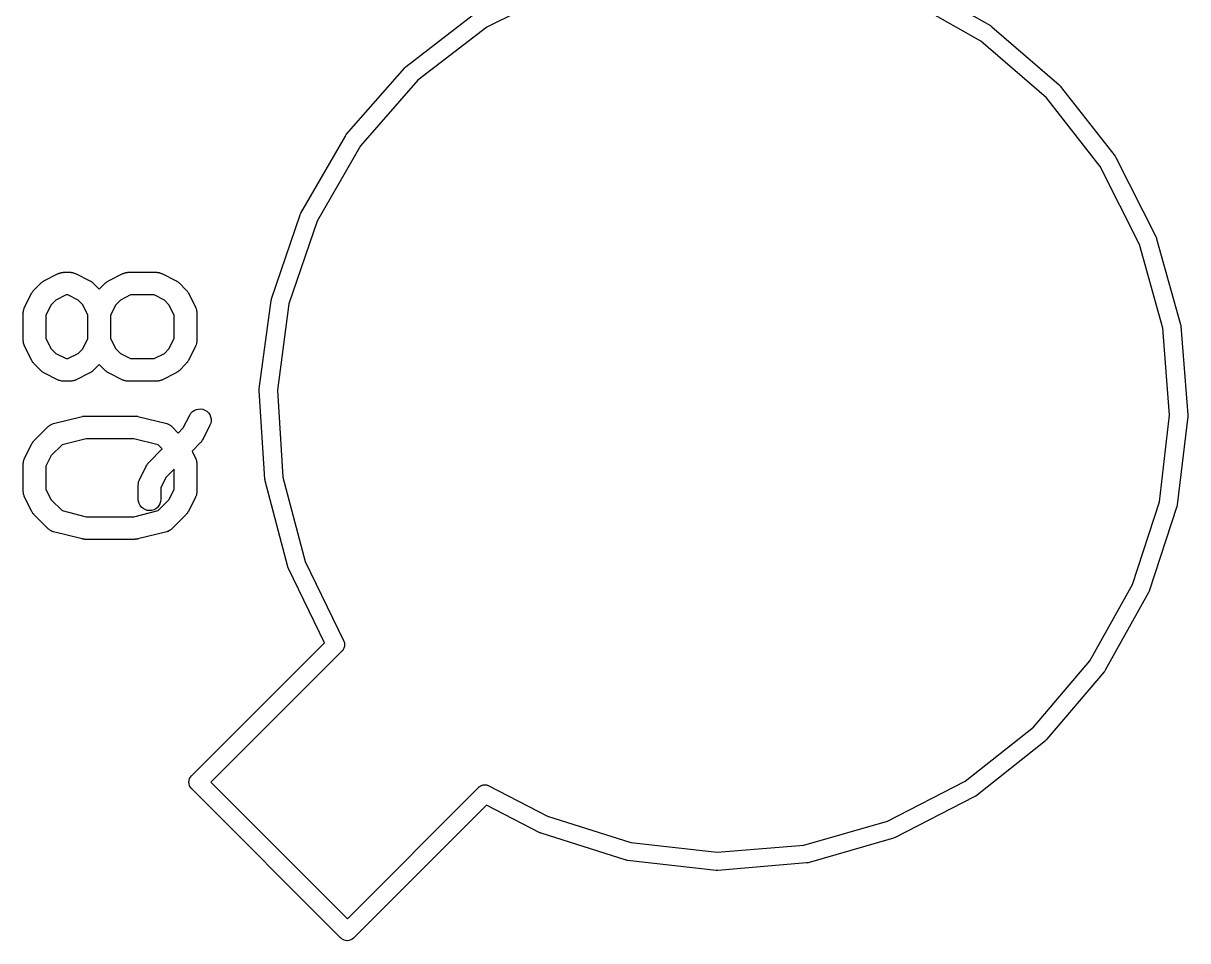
# Model space of a CAD drawing. Extents: x 61 to 193, y -174 to -70.
# Drawn here: x 105.08 to 112.81, y -112 to -105.92 of the extents above; entities that cross this region are included whole.
import ezdxf

# ---------------------------------------------------------------- set-up
doc = ezdxf.new("R2010")
doc.units = 0
doc.header["$MEASUREMENT"] = 0
doc.layers.add('BLACK', color=7, linetype='CONTINUOUS')

msp = doc.modelspace()

# ---------------------------------------------------------------- linework, layer by layer
at = {"layer": 'BLACK', "linetype": 'CONTINUOUS'}
for p, q in [((108.677, -105.691), (108.16, -105.948)), ((110.986, -105.647), (111.499, -105.938)), ((111.434, -106.04), (110.932, -105.754)), ((107.624, -106.209), (108.091, -105.849)), ((111.499, -105.938), (111.499, -105.939)), ((111.499, -105.939), (111.504, -105.942)), ((111.504, -105.942), (111.508, -105.945)), ((111.508, -105.945), (111.954, -106.33)), ((108.16, -105.948), (107.702, -106.3)), ((111.871, -106.417), (111.434, -106.04)), ((107.227, -106.66), (107.616, -106.217)), ((107.616, -106.216), (107.62, -106.213)), ((107.616, -106.217), (107.616, -106.216)), ((107.62, -106.213), (107.624, -106.209)), ((107.702, -106.3), (107.322, -106.735)), ((111.954, -106.33), (111.955, -106.331)), ((111.955, -106.331), (111.959, -106.335)), ((111.959, -106.335), (111.962, -106.339)), ((111.962, -106.339), (112.325, -106.803)), ((112.227, -106.872), (111.871, -106.417)), ((106.926, -107.18), (107.221, -106.67)), ((107.221, -106.669), (107.224, -106.665)), ((107.221, -106.67), (107.221, -106.669)), ((107.224, -106.665), (107.227, -106.66)), ((107.322, -106.735), (107.033, -107.235)), ((112.487, -107.388), (112.227, -106.872)), ((112.325, -106.803), (112.326, -106.804)), ((112.326, -106.804), (112.329, -106.808)), ((112.329, -106.808), (112.331, -106.813)), ((112.331, -106.813), (112.597, -107.339)), ((106.924, -107.185), (106.926, -107.18)), ((106.731, -107.749), (106.921, -107.191)), ((107.033, -107.235), (106.847, -107.782)), ((106.921, -107.19), (106.924, -107.185)), ((106.921, -107.191), (106.921, -107.19)), ((112.643, -107.944), (112.487, -107.388)), ((112.597, -107.339), (112.598, -107.34)), ((112.598, -107.34), (112.599, -107.345)), ((112.599, -107.345), (112.601, -107.35)), ((112.601, -107.35), (112.76, -107.918)), ((105.155, -107.691), (105.203, -107.643)), ((105.203, -107.642), (105.207, -107.64)), ((105.203, -107.643), (105.203, -107.642)), ((105.207, -107.64), (105.21, -107.637)), ((105.21, -107.637), (105.212, -107.635)), ((105.212, -107.635), (105.215, -107.633)), ((105.215, -107.633), (105.219, -107.631)), ((105.219, -107.631), (105.222, -107.629)), ((105.222, -107.629), (105.317, -107.581)), ((105.317, -107.581), (105.318, -107.581)), ((105.318, -107.581), (105.32, -107.58)), ((105.32, -107.58), (105.322, -107.579)), ((105.322, -107.579), (105.327, -107.578)), ((105.327, -107.578), (105.332, -107.576)), ((105.332, -107.576), (105.334, -107.576)), ((105.334, -107.576), (105.336, -107.575)), ((105.336, -107.575), (105.341, -107.574)), ((105.341, -107.574), (105.346, -107.574)), ((105.346, -107.574), (105.349, -107.574)), ((105.349, -107.574), (105.351, -107.573)), ((105.351, -107.573), (105.398, -107.573)), ((105.398, -107.573), (105.4, -107.573)), ((105.4, -107.573), (105.402, -107.574)), ((105.402, -107.574), (105.404, -107.574)), ((105.404, -107.574), (105.409, -107.575)), ((105.409, -107.575), (105.414, -107.575)), ((105.414, -107.575), (105.416, -107.576)), ((105.416, -107.576), (105.418, -107.576)), ((105.418, -107.576), (105.423, -107.578)), ((105.423, -107.578), (105.428, -107.58)), ((105.428, -107.58), (105.43, -107.581)), ((105.43, -107.581), (105.432, -107.581)), ((105.432, -107.581), (105.527, -107.629)), ((105.527, -107.629), (105.528, -107.629)), ((105.528, -107.629), (105.532, -107.632)), ((105.532, -107.632), (105.535, -107.634)), ((105.535, -107.634), (105.538, -107.636)), ((105.538, -107.636), (105.54, -107.637)), ((105.54, -107.637), (105.543, -107.64)), ((105.543, -107.64), (105.547, -107.643)), ((105.547, -107.643), (105.589, -107.685)), ((105.589, -107.685), (105.631, -107.643)), ((105.631, -107.643), (105.632, -107.642)), ((105.632, -107.642), (105.635, -107.64)), ((105.635, -107.64), (105.638, -107.637)), ((105.638, -107.637), (105.641, -107.635)), ((105.641, -107.635), (105.643, -107.633)), ((105.643, -107.633), (105.647, -107.631)), ((105.647, -107.631), (105.651, -107.629)), ((105.651, -107.629), (105.746, -107.581)), ((105.746, -107.581), (105.747, -107.581)), ((105.747, -107.581), (105.749, -107.58)), ((105.749, -107.58), (105.751, -107.579)), ((105.751, -107.579), (105.756, -107.578)), ((105.756, -107.578), (105.761, -107.576)), ((105.761, -107.576), (105.763, -107.576)), ((105.763, -107.576), (105.765, -107.575)), ((105.765, -107.575), (105.77, -107.574)), ((105.77, -107.574), (105.775, -107.574)), ((105.775, -107.574), (105.777, -107.574)), ((105.777, -107.574), (105.779, -107.573)), ((105.779, -107.573), (105.97, -107.573)), ((105.97, -107.573), (105.971, -107.573)), ((105.971, -107.573), (105.973, -107.574)), ((105.973, -107.574), (105.975, -107.574)), ((105.975, -107.574), (105.98, -107.575)), ((105.98, -107.575), (105.985, -107.575)), ((105.985, -107.575), (105.988, -107.576)), ((105.988, -107.576), (105.99, -107.576)), ((105.99, -107.576), (105.995, -107.578)), ((105.995, -107.578), (105.999, -107.58)), ((105.999, -107.58), (106.001, -107.581)), ((106.001, -107.581), (106.003, -107.581)), ((106.003, -107.581), (106.099, -107.629)), ((106.099, -107.629), (106.1, -107.629)), ((106.1, -107.629), (106.103, -107.632)), ((106.103, -107.632), (106.107, -107.634)), ((106.107, -107.634), (106.109, -107.636)), ((106.109, -107.636), (106.112, -107.637)), ((106.112, -107.637), (106.115, -107.64)), ((106.115, -107.64), (106.118, -107.643)), ((106.118, -107.643), (106.166, -107.691)), ((105.093, -107.805), (105.141, -107.71)), ((105.141, -107.709), (105.144, -107.706)), ((105.141, -107.71), (105.141, -107.709)), ((105.144, -107.706), (105.146, -107.702)), ((105.146, -107.702), (105.148, -107.7)), ((105.148, -107.7), (105.149, -107.697)), ((105.149, -107.697), (105.152, -107.694)), ((105.152, -107.694), (105.155, -107.691)), ((106.166, -107.691), (106.167, -107.691)), ((106.167, -107.691), (106.169, -107.695)), ((106.169, -107.695), (106.172, -107.698)), ((106.172, -107.698), (106.174, -107.7)), ((106.174, -107.7), (106.176, -107.703)), ((106.176, -107.703), (106.178, -107.707)), ((106.178, -107.707), (106.18, -107.71)), ((106.18, -107.71), (106.227, -107.805)), ((105.27, -107.788), (105.235, -107.857)), ((105.3, -107.758), (105.27, -107.788)), ((105.369, -107.723), (105.3, -107.758)), ((105.381, -107.723), (105.369, -107.723)), ((105.449, -107.758), (105.381, -107.723)), ((105.48, -107.788), (105.449, -107.758)), ((105.514, -107.857), (105.48, -107.788)), ((105.698, -107.788), (105.664, -107.857)), ((105.729, -107.758), (105.698, -107.788)), ((105.797, -107.723), (105.729, -107.758)), ((105.952, -107.723), (105.797, -107.723)), ((106.021, -107.758), (105.952, -107.723)), ((106.051, -107.788), (106.021, -107.758)), ((106.085, -107.857), (106.051, -107.788)), ((106.65, -108.345), (106.728, -107.76)), ((106.728, -107.759), (106.73, -107.754)), ((106.728, -107.76), (106.728, -107.759)), ((106.73, -107.754), (106.731, -107.749)), ((106.847, -107.782), (106.77, -108.355)), ((105.085, -107.838), (105.086, -107.836)), ((105.085, -107.839), (105.085, -107.838)), ((105.085, -108.029), (105.085, -107.839)), ((105.086, -107.828), (105.087, -107.823)), ((105.086, -107.834), (105.086, -107.828)), ((105.086, -107.836), (105.086, -107.834)), ((105.087, -107.823), (105.088, -107.821)), ((105.088, -107.819), (105.09, -107.814)), ((105.088, -107.821), (105.088, -107.819)), ((105.09, -107.814), (105.091, -107.809)), ((105.091, -107.809), (105.093, -107.807)), ((105.093, -107.807), (105.093, -107.805)), ((105.235, -107.857), (105.235, -108.012)), ((105.514, -108.012), (105.514, -107.857)), ((105.664, -107.857), (105.664, -108.012)), ((106.085, -108.012), (106.085, -107.857)), ((106.227, -107.805), (106.228, -107.806)), ((106.228, -107.806), (106.229, -107.808)), ((106.229, -107.808), (106.23, -107.81)), ((106.23, -107.81), (106.231, -107.815)), ((106.231, -107.815), (106.233, -107.82)), ((106.233, -107.82), (106.233, -107.822)), ((106.233, -107.822), (106.234, -107.824)), ((106.234, -107.824), (106.234, -107.829)), ((106.234, -107.829), (106.235, -107.835)), ((106.235, -107.835), (106.235, -107.837)), ((106.235, -107.837), (106.235, -107.839)), ((106.235, -107.839), (106.235, -108.029)), ((112.687, -108.52), (112.643, -107.944)), ((112.76, -107.918), (112.76, -107.918)), ((112.76, -107.918), (112.761, -107.924)), ((112.761, -107.924), (112.762, -107.929)), ((112.762, -107.929), (112.807, -108.517)), ((105.086, -108.032), (105.085, -108.029)), ((105.235, -108.012), (105.27, -108.08)), ((105.48, -108.08), (105.514, -108.012)), ((105.664, -108.012), (105.698, -108.08)), ((106.051, -108.08), (106.085, -108.012)), ((106.235, -108.029), (106.235, -108.03)), ((106.235, -108.03), (106.235, -108.033)), ((105.086, -108.034), (105.086, -108.032)), ((105.086, -108.039), (105.086, -108.034)), ((105.087, -108.044), (105.086, -108.039)), ((105.087, -108.046), (105.087, -108.044)), ((105.088, -108.048), (105.087, -108.046)), ((105.09, -108.053), (105.088, -108.048)), ((105.091, -108.058), (105.09, -108.053)), ((105.092, -108.06), (105.091, -108.058)), ((105.093, -108.062), (105.092, -108.06)), ((105.093, -108.063), (105.093, -108.062)), ((105.141, -108.158), (105.093, -108.063)), ((105.27, -108.08), (105.3, -108.111)), ((105.449, -108.111), (105.48, -108.08)), ((105.698, -108.08), (105.729, -108.111)), ((106.021, -108.111), (106.051, -108.08)), ((106.227, -108.063), (106.18, -108.158)), ((106.228, -108.061), (106.227, -108.063)), ((106.229, -108.059), (106.228, -108.061)), ((106.231, -108.054), (106.229, -108.059)), ((106.233, -108.049), (106.231, -108.054)), ((106.234, -108.045), (106.233, -108.047)), ((106.233, -108.047), (106.233, -108.049)), ((106.235, -108.035), (106.234, -108.04)), ((106.234, -108.04), (106.234, -108.045)), ((106.235, -108.033), (106.235, -108.035)), ((105.143, -108.162), (105.141, -108.158)), ((105.145, -108.166), (105.143, -108.162)), ((105.147, -108.168), (105.145, -108.166)), ((105.149, -108.171), (105.147, -108.168)), ((105.152, -108.174), (105.149, -108.171)), ((105.154, -108.177), (105.152, -108.174)), ((105.155, -108.178), (105.154, -108.177)), ((105.203, -108.225), (105.155, -108.178)), ((105.3, -108.111), (105.369, -108.145)), ((105.369, -108.145), (105.381, -108.145)), ((105.381, -108.145), (105.449, -108.111)), ((105.589, -108.183), (105.547, -108.225)), ((105.631, -108.225), (105.589, -108.183)), ((105.729, -108.111), (105.797, -108.145)), ((105.797, -108.145), (105.952, -108.145)), ((105.952, -108.145), (106.021, -108.111)), ((106.166, -108.178), (106.118, -108.225)), ((106.168, -108.174), (106.166, -108.178)), ((106.171, -108.171), (106.168, -108.174)), ((106.173, -108.169), (106.171, -108.171)), ((106.175, -108.166), (106.173, -108.169)), ((106.177, -108.163), (106.175, -108.166)), ((106.179, -108.159), (106.177, -108.163)), ((106.18, -108.158), (106.179, -108.159)), ((105.206, -108.228), (105.203, -108.225)), ((105.209, -108.231), (105.206, -108.228)), ((105.211, -108.233), (105.209, -108.231)), ((105.214, -108.235), (105.211, -108.233)), ((105.218, -108.237), (105.214, -108.235)), ((105.221, -108.239), (105.218, -108.237)), ((105.222, -108.239), (105.221, -108.239)), ((105.317, -108.287), (105.222, -108.239)), ((105.527, -108.239), (105.432, -108.287)), ((105.531, -108.237), (105.527, -108.239)), ((105.535, -108.235), (105.531, -108.237)), ((105.537, -108.233), (105.535, -108.235)), ((105.54, -108.232), (105.537, -108.233)), ((105.543, -108.229), (105.54, -108.232)), ((105.546, -108.226), (105.543, -108.229)), ((105.547, -108.225), (105.546, -108.226)), ((105.634, -108.228), (105.631, -108.225)), ((105.637, -108.231), (105.634, -108.228)), ((105.64, -108.233), (105.637, -108.231)), ((105.642, -108.235), (105.64, -108.233)), ((105.646, -108.237), (105.642, -108.235)), ((105.65, -108.239), (105.646, -108.237)), ((105.651, -108.239), (105.65, -108.239)), ((105.746, -108.287), (105.651, -108.239)), ((106.099, -108.239), (106.003, -108.287)), ((106.102, -108.237), (106.099, -108.239)), ((106.106, -108.235), (106.102, -108.237)), ((106.108, -108.233), (106.106, -108.235)), ((106.111, -108.232), (106.108, -108.233)), ((106.114, -108.229), (106.111, -108.232)), ((106.117, -108.226), (106.114, -108.229)), ((106.118, -108.225), (106.117, -108.226)), ((105.319, -108.288), (105.317, -108.287)), ((105.321, -108.289), (105.319, -108.288)), ((105.326, -108.29), (105.321, -108.289)), ((105.331, -108.292), (105.326, -108.29)), ((105.333, -108.293), (105.331, -108.292)), ((105.335, -108.293), (105.333, -108.293)), ((105.34, -108.294), (105.335, -108.293)), ((105.345, -108.295), (105.34, -108.294)), ((105.348, -108.295), (105.345, -108.295)), ((105.35, -108.295), (105.348, -108.295)), ((105.351, -108.295), (105.35, -108.295)), ((105.398, -108.295), (105.351, -108.295)), ((105.401, -108.295), (105.398, -108.295)), ((105.403, -108.295), (105.401, -108.295)), ((105.408, -108.294), (105.403, -108.295)), ((105.413, -108.293), (105.408, -108.294)), ((105.415, -108.293), (105.413, -108.293)), ((105.417, -108.292), (105.415, -108.293)), ((105.422, -108.291), (105.417, -108.292)), ((105.427, -108.289), (105.422, -108.291)), ((105.429, -108.288), (105.427, -108.289)), ((105.431, -108.287), (105.429, -108.288)), ((105.432, -108.287), (105.431, -108.287)), ((105.748, -108.288), (105.746, -108.287)), ((105.75, -108.289), (105.748, -108.288)), ((105.755, -108.29), (105.75, -108.289)), ((105.76, -108.292), (105.755, -108.29)), ((105.762, -108.293), (105.76, -108.292)), ((105.764, -108.293), (105.762, -108.293)), ((105.769, -108.294), (105.764, -108.293)), ((105.774, -108.295), (105.769, -108.294)), ((105.776, -108.295), (105.774, -108.295)), ((105.778, -108.295), (105.776, -108.295)), ((105.779, -108.295), (105.778, -108.295)), ((105.97, -108.295), (105.779, -108.295)), ((105.972, -108.295), (105.97, -108.295)), ((105.974, -108.295), (105.972, -108.295)), ((105.979, -108.294), (105.974, -108.295)), ((105.984, -108.293), (105.979, -108.294)), ((105.987, -108.293), (105.984, -108.293)), ((105.989, -108.292), (105.987, -108.293)), ((105.994, -108.291), (105.989, -108.292)), ((105.998, -108.289), (105.994, -108.291)), ((106, -108.288), (105.998, -108.289)), ((106.003, -108.287), (106, -108.288)), ((106.003, -108.287), (106.003, -108.287)), ((106.65, -108.35), (106.65, -108.345)), ((106.65, -108.355), (106.65, -108.35)), ((106.65, -108.356), (106.65, -108.355)), ((106.687, -108.944), (106.65, -108.356)), ((106.77, -108.355), (106.806, -108.931)), ((106.207, -108.496), (106.219, -108.488)), ((106.219, -108.488), (106.233, -108.482)), ((106.233, -108.482), (106.247, -108.479)), ((106.247, -108.479), (106.262, -108.478)), ((106.262, -108.478), (106.276, -108.481)), ((106.276, -108.481), (106.29, -108.486)), ((106.29, -108.486), (106.302, -108.494)), ((106.302, -108.494), (106.313, -108.504)), ((105.285, -108.576), (105.476, -108.528)), ((105.476, -108.528), (105.477, -108.528)), ((105.477, -108.528), (105.478, -108.528)), ((105.478, -108.528), (105.479, -108.527)), ((105.479, -108.527), (105.485, -108.527)), ((105.485, -108.527), (105.491, -108.526)), ((105.491, -108.526), (105.492, -108.526)), ((105.492, -108.526), (105.494, -108.526)), ((105.494, -108.526), (105.827, -108.526)), ((105.827, -108.526), (105.828, -108.526)), ((105.828, -108.526), (105.829, -108.526)), ((105.829, -108.526), (105.831, -108.526)), ((105.831, -108.526), (105.837, -108.527)), ((105.837, -108.527), (105.843, -108.527)), ((105.843, -108.527), (105.844, -108.528)), ((105.844, -108.528), (105.845, -108.528)), ((105.845, -108.528), (106.036, -108.576)), ((106.146, -108.604), (106.189, -108.52)), ((106.189, -108.519), (106.197, -108.506)), ((106.189, -108.52), (106.189, -108.519)), ((106.197, -108.506), (106.207, -108.496)), ((106.313, -108.504), (106.321, -108.516)), ((106.321, -108.516), (106.327, -108.53)), ((106.327, -108.53), (106.33, -108.544)), ((106.33, -108.559), (106.328, -108.573)), ((106.33, -108.544), (106.33, -108.559)), ((112.619, -109.094), (112.687, -108.52)), ((112.807, -108.528), (112.737, -109.114)), ((112.807, -108.517), (112.807, -108.518)), ((112.807, -108.518), (112.807, -108.523)), ((112.807, -108.523), (112.807, -108.528)), ((105.155, -108.691), (105.25, -108.595)), ((105.25, -108.595), (105.251, -108.595)), ((105.251, -108.595), (105.255, -108.592)), ((105.255, -108.592), (105.259, -108.588)), ((105.259, -108.588), (105.261, -108.587)), ((105.261, -108.587), (105.262, -108.586)), ((105.262, -108.586), (105.267, -108.583)), ((105.267, -108.583), (105.271, -108.581)), ((105.271, -108.581), (105.273, -108.58)), ((105.273, -108.58), (105.275, -108.579)), ((105.275, -108.579), (105.28, -108.577)), ((105.28, -108.577), (105.285, -108.576)), ((106.036, -108.576), (106.037, -108.576)), ((106.037, -108.576), (106.041, -108.578)), ((106.041, -108.578), (106.046, -108.579)), ((106.046, -108.579), (106.048, -108.58)), ((106.048, -108.58), (106.05, -108.581)), ((106.05, -108.581), (106.055, -108.584)), ((106.055, -108.584), (106.059, -108.586)), ((106.059, -108.586), (106.061, -108.588)), ((106.061, -108.588), (106.063, -108.589)), ((106.063, -108.589), (106.067, -108.592)), ((106.067, -108.592), (106.071, -108.595)), ((106.071, -108.595), (106.113, -108.638)), ((106.113, -108.638), (106.146, -108.604)), ((106.323, -108.587), (106.275, -108.682)), ((106.328, -108.573), (106.323, -108.587)), ((105.093, -108.805), (105.141, -108.71)), ((105.141, -108.709), (105.144, -108.706)), ((105.141, -108.71), (105.141, -108.709)), ((105.144, -108.706), (105.146, -108.702)), ((105.146, -108.702), (105.148, -108.7)), ((105.148, -108.7), (105.149, -108.697)), ((105.149, -108.697), (105.152, -108.694)), ((105.152, -108.694), (105.155, -108.691)), ((105.342, -108.716), (105.27, -108.788)), ((105.503, -108.676), (105.342, -108.716)), ((105.818, -108.676), (105.503, -108.676)), ((105.979, -108.716), (105.818, -108.676)), ((106.007, -108.744), (105.979, -108.716)), ((106.261, -108.702), (106.204, -108.759)), ((106.264, -108.698), (106.261, -108.702)), ((106.267, -108.695), (106.264, -108.698)), ((106.268, -108.693), (106.267, -108.695)), ((106.27, -108.69), (106.268, -108.693)), ((106.272, -108.686), (106.27, -108.69)), ((106.275, -108.683), (106.272, -108.686)), ((106.275, -108.682), (106.275, -108.683)), ((105.27, -108.788), (105.235, -108.857)), ((105.917, -108.834), (106.007, -108.744)), ((106.204, -108.759), (106.227, -108.805)), ((105.085, -108.838), (105.086, -108.836)), ((105.085, -108.839), (105.085, -108.838)), ((105.085, -109.029), (105.085, -108.839)), ((105.086, -108.828), (105.087, -108.823)), ((105.086, -108.834), (105.086, -108.828)), ((105.086, -108.836), (105.086, -108.834)), ((105.087, -108.823), (105.088, -108.821)), ((105.088, -108.819), (105.09, -108.814)), ((105.088, -108.821), (105.088, -108.819)), ((105.09, -108.814), (105.091, -108.809)), ((105.091, -108.809), (105.093, -108.807)), ((105.093, -108.807), (105.093, -108.805)), ((105.235, -108.857), (105.235, -109.012)), ((105.855, -108.948), (105.903, -108.853)), ((105.903, -108.852), (105.906, -108.849)), ((105.903, -108.853), (105.903, -108.852)), ((105.906, -108.849), (105.908, -108.845)), ((105.908, -108.845), (105.91, -108.842)), ((105.91, -108.842), (105.911, -108.84)), ((105.911, -108.84), (105.914, -108.837)), ((105.914, -108.837), (105.917, -108.834)), ((106.085, -108.877), (106.032, -108.931)), ((106.085, -109.012), (106.085, -108.877)), ((106.227, -108.805), (106.228, -108.806)), ((106.228, -108.806), (106.229, -108.808)), ((106.229, -108.808), (106.23, -108.81)), ((106.23, -108.81), (106.231, -108.815)), ((106.231, -108.815), (106.233, -108.82)), ((106.233, -108.82), (106.233, -108.822)), ((106.233, -108.822), (106.234, -108.824)), ((106.234, -108.824), (106.234, -108.829)), ((106.234, -108.829), (106.235, -108.835)), ((106.235, -108.835), (106.235, -108.837)), ((106.235, -108.837), (106.235, -108.839)), ((106.235, -108.839), (106.235, -109.029)), ((105.85, -108.962), (105.852, -108.957)), ((105.852, -108.957), (105.853, -108.952)), ((105.853, -108.952), (105.854, -108.95)), ((105.854, -108.95), (105.855, -108.948)), ((106.032, -108.931), (105.997, -109)), ((106.688, -108.95), (106.687, -108.944)), ((106.689, -108.955), (106.688, -108.95)), ((106.689, -108.956), (106.689, -108.955)), ((106.839, -109.526), (106.689, -108.956)), ((106.806, -108.931), (106.954, -109.49)), ((105.086, -109.032), (105.085, -109.029)), ((105.086, -109.034), (105.086, -109.032)), ((105.086, -109.039), (105.086, -109.034)), ((105.235, -109.012), (105.27, -109.08)), ((105.847, -108.976), (105.848, -108.971)), ((105.848, -108.979), (105.847, -108.976)), ((105.847, -108.981), (105.848, -108.979)), ((105.847, -108.982), (105.847, -108.981)), ((105.847, -109.077), (105.847, -108.982)), ((105.848, -108.971), (105.849, -108.966)), ((105.849, -108.966), (105.85, -108.964)), ((105.85, -108.964), (105.85, -108.962)), ((105.997, -109), (105.997, -109.077)), ((106.051, -109.08), (106.085, -109.012)), ((106.235, -109.029), (106.235, -109.03)), ((106.235, -109.03), (106.235, -109.033)), ((106.235, -109.033), (106.235, -109.035)), ((105.087, -109.044), (105.086, -109.039)), ((105.087, -109.046), (105.087, -109.044)), ((105.088, -109.048), (105.087, -109.046)), ((105.09, -109.053), (105.088, -109.048)), ((105.091, -109.058), (105.09, -109.053)), ((105.092, -109.06), (105.091, -109.058)), ((105.093, -109.062), (105.092, -109.06)), ((105.093, -109.063), (105.093, -109.062)), ((105.141, -109.158), (105.093, -109.063)), ((105.27, -109.08), (105.342, -109.152)), ((105.849, -109.092), (105.847, -109.077)), ((105.853, -109.106), (105.849, -109.092)), ((105.86, -109.119), (105.853, -109.106)), ((105.979, -109.152), (106.051, -109.08)), ((105.991, -109.107), (105.984, -109.119)), ((105.996, -109.093), (105.991, -109.107)), ((105.997, -109.078), (105.996, -109.093)), ((105.997, -109.077), (105.997, -109.078)), ((106.227, -109.063), (106.18, -109.158)), ((106.228, -109.061), (106.227, -109.063)), ((106.229, -109.059), (106.228, -109.061)), ((106.231, -109.054), (106.229, -109.059)), ((106.233, -109.049), (106.231, -109.054)), ((106.234, -109.045), (106.233, -109.047)), ((106.233, -109.047), (106.233, -109.049)), ((106.235, -109.035), (106.234, -109.04)), ((106.234, -109.04), (106.234, -109.045)), ((112.44, -109.643), (112.619, -109.094)), ((105.143, -109.162), (105.141, -109.158)), ((105.145, -109.166), (105.143, -109.162)), ((105.147, -109.168), (105.145, -109.166)), ((105.149, -109.171), (105.147, -109.168)), ((105.152, -109.174), (105.149, -109.171)), ((105.154, -109.177), (105.152, -109.174)), ((105.155, -109.178), (105.154, -109.177)), ((105.25, -109.273), (105.155, -109.178)), ((105.342, -109.152), (105.503, -109.193)), ((105.818, -109.193), (105.979, -109.152)), ((105.869, -109.13), (105.86, -109.119)), ((105.88, -109.139), (105.869, -109.13)), ((105.893, -109.146), (105.88, -109.139)), ((105.907, -109.151), (105.893, -109.146)), ((105.922, -109.152), (105.907, -109.151)), ((105.936, -109.151), (105.922, -109.152)), ((105.95, -109.147), (105.936, -109.151)), ((105.963, -109.14), (105.95, -109.147)), ((105.975, -109.131), (105.963, -109.14)), ((105.984, -109.119), (105.975, -109.131)), ((106.166, -109.178), (106.071, -109.273)), ((106.168, -109.174), (106.166, -109.178)), ((106.171, -109.171), (106.168, -109.174)), ((106.173, -109.169), (106.171, -109.171)), ((106.175, -109.166), (106.173, -109.169)), ((106.177, -109.163), (106.175, -109.166)), ((106.179, -109.159), (106.177, -109.163)), ((106.18, -109.158), (106.179, -109.159)), ((112.735, -109.125), (112.552, -109.686)), ((112.736, -109.12), (112.735, -109.125)), ((112.737, -109.115), (112.736, -109.12)), ((112.737, -109.114), (112.737, -109.115)), ((105.503, -109.193), (105.818, -109.193)), ((105.254, -109.276), (105.25, -109.273)), ((105.258, -109.28), (105.254, -109.276)), ((105.26, -109.281), (105.258, -109.28)), ((105.262, -109.282), (105.26, -109.281)), ((105.266, -109.285), (105.262, -109.282)), ((105.27, -109.287), (105.266, -109.285)), ((105.272, -109.288), (105.27, -109.287)), ((105.274, -109.289), (105.272, -109.288)), ((105.279, -109.291), (105.274, -109.289)), ((105.284, -109.292), (105.279, -109.291)), ((105.285, -109.293), (105.284, -109.292)), ((105.476, -109.34), (105.285, -109.293)), ((105.477, -109.34), (105.476, -109.34)), ((105.478, -109.341), (105.477, -109.34)), ((105.484, -109.342), (105.478, -109.341)), ((105.49, -109.342), (105.484, -109.342)), ((105.491, -109.342), (105.49, -109.342)), ((105.493, -109.343), (105.491, -109.342)), ((105.494, -109.343), (105.493, -109.343)), ((105.827, -109.343), (105.494, -109.343)), ((105.828, -109.342), (105.827, -109.343)), ((105.83, -109.342), (105.828, -109.342)), ((105.836, -109.342), (105.83, -109.342)), ((105.842, -109.341), (105.836, -109.342)), ((105.843, -109.341), (105.842, -109.341)), ((105.844, -109.341), (105.843, -109.341)), ((105.845, -109.34), (105.844, -109.341)), ((106.036, -109.293), (105.845, -109.34)), ((106.04, -109.291), (106.036, -109.293)), ((106.045, -109.29), (106.04, -109.291)), ((106.047, -109.289), (106.045, -109.29)), ((106.049, -109.288), (106.047, -109.289)), ((106.054, -109.285), (106.049, -109.288)), ((106.058, -109.283), (106.054, -109.285)), ((106.06, -109.281), (106.058, -109.283)), ((106.062, -109.28), (106.06, -109.281)), ((106.066, -109.277), (106.062, -109.28)), ((106.07, -109.274), (106.066, -109.277)), ((106.071, -109.273), (106.07, -109.274)), ((106.954, -109.49), (107.209, -110.013)), ((106.841, -109.531), (106.839, -109.526)), ((106.843, -109.536), (106.841, -109.531)), ((106.843, -109.537), (106.843, -109.536)), ((107.083, -110.028), (106.843, -109.537)), ((112.158, -110.147), (112.44, -109.643)), ((112.548, -109.696), (112.26, -110.211)), ((112.55, -109.691), (112.548, -109.696)), ((112.552, -109.687), (112.55, -109.691)), ((112.552, -109.686), (112.552, -109.687)), ((106.203, -110.908), (107.083, -110.028)), ((107.209, -110.013), (107.211, -110.017)), ((107.211, -110.017), (107.215, -110.029)), ((107.215, -110.029), (107.216, -110.04)), ((107.2, -110.081), (106.328, -110.952)), ((107.206, -110.074), (107.2, -110.081)), ((107.211, -110.063), (107.206, -110.074)), ((107.215, -110.052), (107.211, -110.063)), ((107.216, -110.04), (107.215, -110.052)), ((111.784, -110.587), (112.158, -110.147)), ((112.253, -110.221), (111.871, -110.669)), ((112.257, -110.216), (112.253, -110.221)), ((112.26, -110.212), (112.257, -110.216)), ((112.26, -110.211), (112.26, -110.212)), ((111.331, -110.946), (111.784, -110.587)), ((111.863, -110.678), (111.401, -111.044)), ((111.867, -110.674), (111.863, -110.678)), ((111.871, -110.67), (111.867, -110.674)), ((111.871, -110.669), (111.871, -110.67)), ((106.183, -110.952), (106.184, -110.941)), ((106.184, -110.964), (106.183, -110.952)), ((106.184, -110.941), (106.188, -110.929)), ((106.188, -110.976), (106.184, -110.964)), ((106.188, -110.929), (106.193, -110.919)), ((106.193, -110.919), (106.201, -110.91)), ((106.201, -110.91), (106.203, -110.908)), ((106.328, -110.952), (107.234, -111.858)), ((110.817, -111.21), (111.331, -110.946)), ((106.193, -110.986), (106.188, -110.976)), ((106.199, -110.992), (106.193, -110.986)), ((106.201, -110.995), (106.199, -110.992)), ((106.203, -110.997), (106.201, -110.995)), ((107.189, -111.983), (106.203, -110.997)), ((107.234, -111.858), (108.105, -110.986)), ((108.105, -110.986), (108.107, -110.984)), ((108.105, -110.986), (108.105, -110.986)), ((108.107, -110.984), (108.109, -110.983)), ((108.109, -110.983), (108.112, -110.98)), ((108.112, -110.98), (108.115, -110.979)), ((108.115, -110.979), (108.117, -110.977)), ((108.117, -110.977), (108.119, -110.977)), ((108.119, -110.977), (108.123, -110.975)), ((108.123, -110.975), (108.126, -110.974)), ((108.126, -110.974), (108.128, -110.973)), ((108.128, -110.973), (108.13, -110.972)), ((108.13, -110.972), (108.134, -110.971)), ((108.134, -110.971), (108.138, -110.971)), ((108.138, -110.971), (108.139, -110.971)), ((108.139, -110.971), (108.141, -110.97)), ((108.141, -110.97), (108.146, -110.97)), ((108.146, -110.97), (108.15, -110.97)), ((108.15, -110.97), (108.151, -110.97)), ((108.151, -110.97), (108.152, -110.971)), ((108.152, -110.971), (108.157, -110.971)), ((108.157, -110.971), (108.162, -110.972)), ((108.162, -110.972), (108.162, -110.973)), ((108.162, -110.973), (108.163, -110.973)), ((108.163, -110.973), (108.169, -110.975)), ((108.169, -110.975), (108.173, -110.977)), ((108.173, -110.977), (108.173, -110.977)), ((108.173, -110.977), (108.561, -111.178)), ((108.157, -111.104), (107.278, -111.983)), ((108.511, -111.287), (108.157, -111.104)), ((111.391, -111.05), (110.867, -111.319)), ((111.396, -111.047), (111.391, -111.05)), ((111.4, -111.044), (111.396, -111.047)), ((111.401, -111.044), (111.4, -111.044)), ((108.561, -111.178), (109.113, -111.353)), ((110.262, -111.369), (110.817, -111.21)), ((108.515, -111.289), (108.511, -111.287)), ((108.519, -111.291), (108.515, -111.289)), ((108.52, -111.291), (108.519, -111.291)), ((109.082, -111.469), (108.52, -111.291)), ((110.856, -111.324), (110.29, -111.486)), ((110.861, -111.322), (110.856, -111.324)), ((110.866, -111.32), (110.861, -111.322)), ((110.867, -111.319), (110.866, -111.32)), ((109.113, -111.353), (109.687, -111.417)), ((109.687, -111.417), (110.262, -111.369)), ((109.087, -111.47), (109.082, -111.469)), ((109.092, -111.472), (109.087, -111.47)), ((109.093, -111.472), (109.092, -111.472)), ((109.679, -111.537), (109.093, -111.472)), ((110.278, -111.488), (109.691, -111.537)), ((110.283, -111.487), (110.278, -111.488)), ((110.289, -111.486), (110.283, -111.487)), ((110.29, -111.486), (110.289, -111.486)), ((109.684, -111.537), (109.679, -111.537)), ((109.69, -111.538), (109.684, -111.537)), ((109.691, -111.537), (109.69, -111.538)), ((107.191, -111.985), (107.189, -111.983)), ((107.193, -111.987), (107.191, -111.985)), ((107.2, -111.993), (107.193, -111.987)), ((107.193, -111.987), (107.193, -111.987)), ((107.21, -111.998), (107.2, -111.993)), ((107.214, -111.999), (107.21, -111.998)), ((107.222, -112.002), (107.214, -111.999)), ((107.232, -112.003), (107.222, -112.002)), ((107.233, -112.003), (107.232, -112.003)), ((107.234, -112.003), (107.233, -112.003)), ((107.245, -112.002), (107.234, -112.003)), ((107.257, -111.998), (107.245, -112.002)), ((107.267, -111.993), (107.257, -111.998)), ((107.274, -111.987), (107.267, -111.993)), ((107.276, -111.985), (107.274, -111.987)), ((107.274, -111.987), (107.274, -111.987)), ((107.278, -111.983), (107.276, -111.985))]:
    msp.add_line(p, q, dxfattribs=at)

doc.saveas('drawing.dxf')
